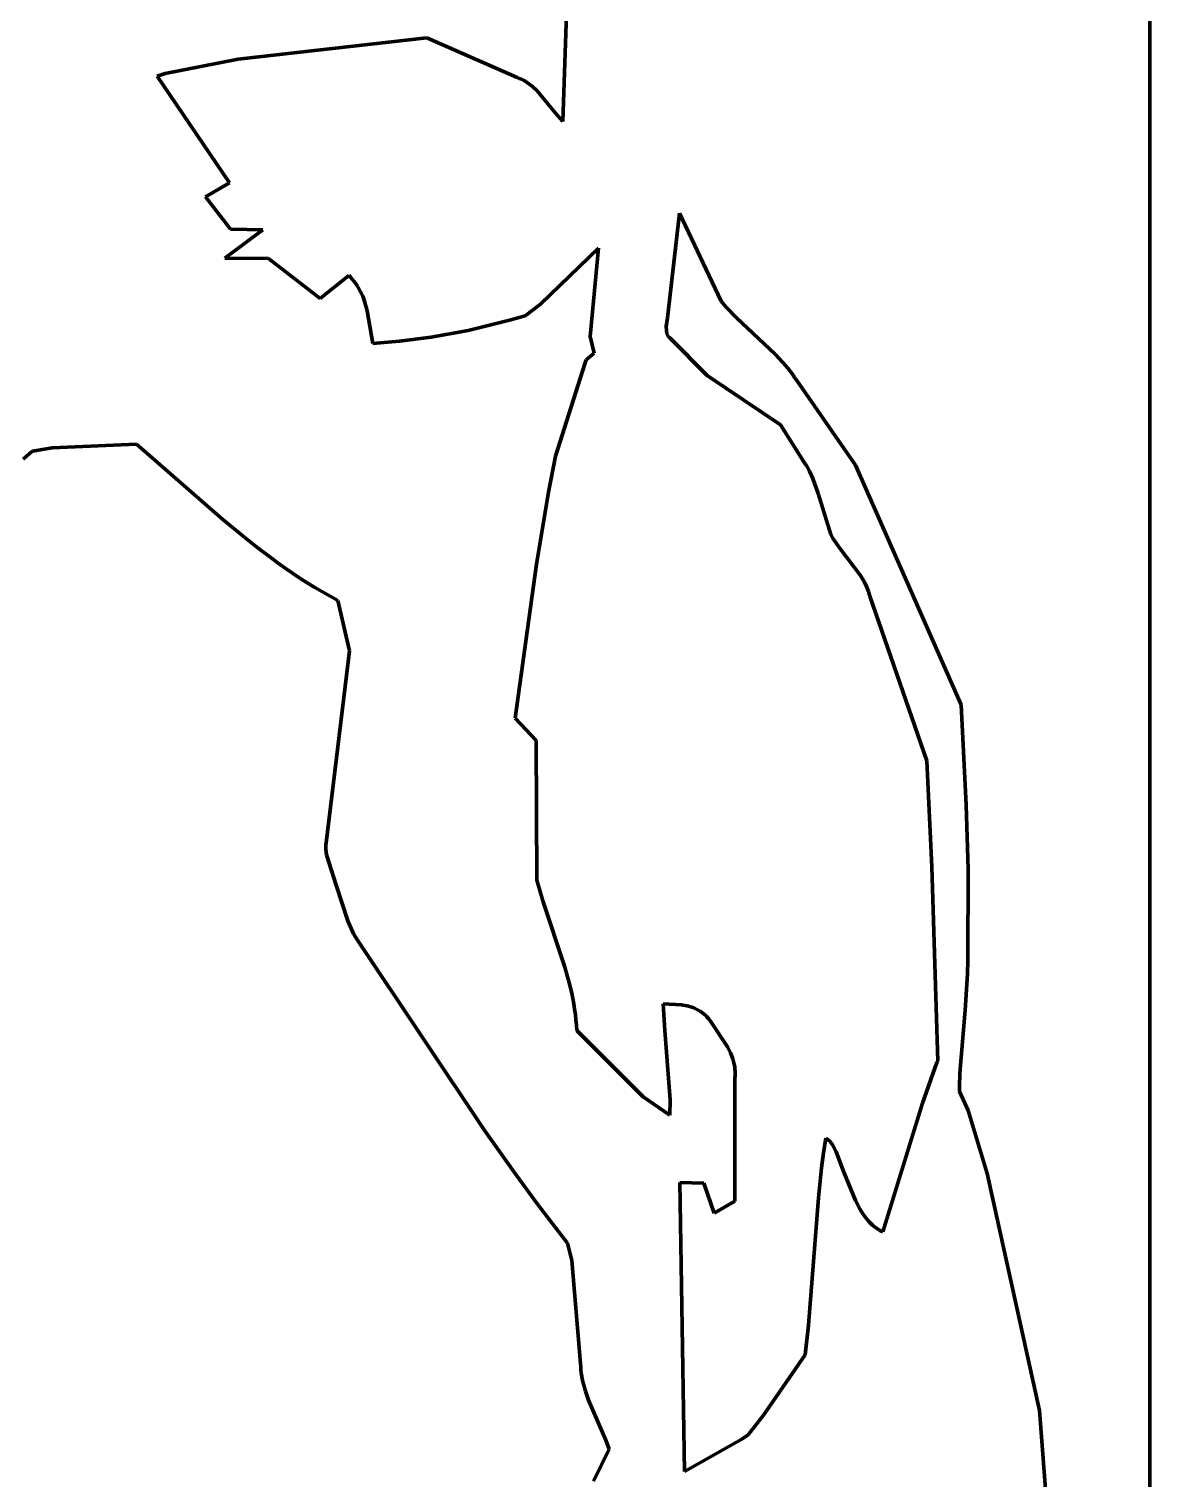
# Model space of a CAD drawing. Header units: millimetres. Extents: x 0 to 10.2, y 0 to 16.2.
# Drawn here: x 6.904 to 10.222, y 8.313 to 12.604 of the extents above; entities that cross this region are included whole.
import ezdxf

# ---------------------------------------------------------------- set-up
doc = ezdxf.new("R2010")
doc.units = ezdxf.units.MM
doc.layers.add('color#000000ff', color=7, linetype='CONTINUOUS', lineweight=100)
doc.layers.add('color#ffffffff', color=7, linetype='CONTINUOUS', lineweight=100)

msp = doc.modelspace()

# ---------------------------------------------------------------- linework, layer by layer
at = {"layer": 'color#000000ff'}
for p, q in [((8.4968, 12.7088), (8.4839, 12.3309)), ((8.0814, 12.578), (7.5231, 12.5153)), ((8.349, 12.4605), (8.0814, 12.578)), ((7.5231, 12.5153), (7.3071, 12.4725)), ((7.3071, 12.4725), (7.2829, 12.4645)), ((7.2829, 12.4645), (7.4973, 12.1486)), ((8.3553, 12.4582), (8.349, 12.4605)), ((8.3615, 12.4556), (8.3553, 12.4582)), ((8.3674, 12.4527), (8.3615, 12.4556)), ((8.3731, 12.4495), (8.3674, 12.4527)), ((8.3838, 12.4425), (8.3731, 12.4495)), ((8.3939, 12.4345), (8.3838, 12.4425)), ((8.408, 12.4212), (8.3939, 12.4345)), ((8.462, 12.355), (8.408, 12.4212)), ((8.4839, 12.3309), (8.462, 12.355)), ((7.4973, 12.1486), (7.4261, 12.108)), ((7.4261, 12.108), (7.5007, 12.0122)), ((8.7935, 11.7499), (8.8292, 12.0593)), ((8.8292, 12.0593), (8.9524, 11.7989)), ((7.5957, 12.0104), (7.4834, 11.9258)), ((7.5007, 12.0122), (7.5957, 12.0104)), ((8.4184, 11.7901), (8.5899, 11.9558)), ((8.5899, 11.9558), (8.5649, 11.6946)), ((7.4834, 11.9258), (7.6132, 11.9251)), ((7.6132, 11.9251), (7.7662, 11.8066)), ((7.7662, 11.8066), (7.8502, 11.8748)), ((7.8502, 11.8748), (7.8557, 11.8694)), ((7.8557, 11.8694), (7.8609, 11.8638)), ((7.8609, 11.8638), (7.8658, 11.858)), ((7.8658, 11.858), (7.8704, 11.852)), ((7.8704, 11.852), (7.8746, 11.8459)), ((7.8746, 11.8459), (7.8786, 11.8396)), ((7.8786, 11.8396), (7.8856, 11.8266)), ((7.8856, 11.8266), (7.8917, 11.8131)), ((7.8917, 11.8131), (7.8969, 11.7992)), ((7.8969, 11.7992), (7.905, 11.7703)), ((7.905, 11.7703), (7.9216, 11.6739)), ((8.3724, 11.7551), (8.4184, 11.7901)), ((8.9524, 11.7989), (8.967, 11.7819)), ((8.967, 11.7819), (8.9981, 11.7497)), ((8.2036, 11.7123), (8.3267, 11.7422)), ((8.3267, 11.7422), (8.3724, 11.7551)), ((8.7901, 11.7234), (8.7935, 11.7499)), ((8.792, 11.7019), (8.7901, 11.7234)), ((8.9981, 11.7497), (9.1125, 11.6418)), ((7.9216, 11.6739), (8.0005, 11.6802)), ((8.0005, 11.6802), (8.0947, 11.6923)), ((8.0947, 11.6923), (8.2036, 11.7123)), ((8.5649, 11.6946), (8.5772, 11.6447)), ((8.7963, 11.6944), (8.792, 11.7019)), ((8.8014, 11.6893), (8.7963, 11.6944)), ((8.9116, 11.5789), (8.8014, 11.6893)), ((8.5772, 11.6447), (8.5527, 11.6256)), ((9.1125, 11.6418), (9.1354, 11.6173)), ((8.5492, 11.613), (8.4624, 11.3399)), ((8.5527, 11.6256), (8.5492, 11.613)), ((9.1354, 11.6173), (9.1499, 11.6002)), ((9.1499, 11.6002), (9.1635, 11.5824)), ((9.128, 11.4328), (8.9116, 11.5789)), ((9.1635, 11.5824), (9.17, 11.5732)), ((9.17, 11.5732), (9.1763, 11.5638)), ((9.1763, 11.5638), (9.3505, 11.3138)), ((9.1979, 11.3235), (9.128, 11.4328)), ((7.2218, 11.3758), (6.9727, 11.3643)), ((7.4775, 11.1527), (7.2218, 11.3758)), ((6.9046, 11.3474), (6.8868, 11.3309)), ((6.9147, 11.3548), (6.9046, 11.3474)), ((6.9727, 11.3643), (6.9147, 11.3548)), ((8.4624, 11.3399), (8.4415, 11.2337)), ((9.2064, 11.31), (9.1979, 11.3235)), ((9.214, 11.296), (9.2064, 11.31)), ((9.2238, 11.2744), (9.214, 11.296)), ((9.3505, 11.3138), (9.6629, 10.604)), ((9.2397, 11.2296), (9.2238, 11.2744)), ((8.4415, 11.2337), (8.4062, 11.02)), ((9.277, 11.108), (9.2397, 11.2296)), ((7.5379, 11.1028), (7.4775, 11.1527)), ((7.5788, 11.0705), (7.5379, 11.1028)), ((9.2847, 11.0952), (9.277, 11.108)), ((9.3064, 11.0646), (9.2847, 11.0952)), ((7.6203, 11.039), (7.5788, 11.0705)), ((7.6414, 11.0237), (7.6203, 11.039)), ((9.3656, 10.9867), (9.3064, 11.0646)), ((7.6626, 11.0086), (7.6414, 11.0237)), ((7.6841, 10.9939), (7.6626, 11.0086)), ((7.7057, 10.9794), (7.6841, 10.9939)), ((8.4062, 11.02), (8.3429, 10.5643)), ((7.7277, 10.9653), (7.7057, 10.9794)), ((7.7498, 10.9516), (7.7277, 10.9653)), ((7.7723, 10.9383), (7.7498, 10.9516)), ((9.3768, 10.9674), (9.3656, 10.9867)), ((9.3833, 10.9539), (9.3768, 10.9674)), ((9.3888, 10.9398), (9.3833, 10.9539)), ((7.795, 10.9253), (7.7723, 10.9383)), ((7.818, 10.9128), (7.795, 10.9253)), ((7.8525, 10.7641), (7.818, 10.9128)), ((9.3911, 10.9326), (9.3888, 10.9398)), ((9.3931, 10.9252), (9.3911, 10.9326)), ((9.5616, 10.4387), (9.3931, 10.9252)), ((7.7831, 10.1951), (7.8525, 10.7641)), ((9.6629, 10.604), (9.678, 10.3072)), ((8.3429, 10.5643), (8.4056, 10.4985)), ((8.4056, 10.4985), (8.4073, 10.0849)), ((9.5767, 10.1245), (9.5616, 10.4387)), ((9.678, 10.3072), (9.6843, 10.1173)), ((7.7824, 10.1772), (7.7827, 10.1906)), ((7.7844, 10.1596), (7.7824, 10.1772)), ((7.7827, 10.1906), (7.7831, 10.1951)), ((7.813, 10.0703), (7.7844, 10.1596)), ((9.594, 9.5496), (9.5767, 10.1245)), ((9.6843, 10.1173), (9.6825, 9.848)), ((7.8474, 9.965), (7.813, 10.0703)), ((8.4073, 10.0849), (8.4254, 10.0241)), ((8.4254, 10.0241), (8.4905, 9.8271)), ((7.8649, 9.9259), (7.8474, 9.965)), ((7.8779, 9.9049), (7.8649, 9.9259)), ((8.2531, 9.3433), (7.8779, 9.9049)), ((9.6825, 9.848), (9.6822, 9.8078)), ((8.4905, 9.8271), (8.5032, 9.7811)), ((9.6822, 9.8078), (9.6748, 9.7007)), ((8.5032, 9.7811), (8.5104, 9.7502)), ((8.5104, 9.7502), (8.5136, 9.7346)), ((8.5136, 9.7346), (8.5165, 9.719)), ((8.5165, 9.719), (8.519, 9.7033)), ((8.519, 9.7033), (8.5212, 9.6875)), ((8.7863, 9.6398), (8.7812, 9.7194)), ((8.7812, 9.7194), (8.835, 9.7163)), ((8.835, 9.7163), (8.8562, 9.7119)), ((8.8562, 9.7119), (8.8714, 9.7069)), ((8.8714, 9.7069), (8.8811, 9.7026)), ((8.8811, 9.7026), (8.8903, 9.6974)), ((9.6748, 9.7007), (9.6589, 9.5136)), ((8.5212, 9.6875), (8.523, 9.6717)), ((8.523, 9.6717), (8.5243, 9.6557)), ((8.8903, 9.6974), (8.899, 9.6914)), ((8.899, 9.6914), (8.907, 9.6845)), ((8.907, 9.6845), (8.9108, 9.6806)), ((8.9108, 9.6806), (8.9144, 9.6764)), ((8.9144, 9.6764), (8.9179, 9.672)), ((8.9179, 9.672), (8.9211, 9.6673)), ((8.9211, 9.6673), (8.9714, 9.5917)), ((8.5243, 9.6557), (8.5253, 9.6397)), ((8.5253, 9.6397), (8.7218, 9.4441)), ((8.8021, 9.4352), (8.7863, 9.6398)), ((8.9714, 9.5917), (8.98, 9.5744)), ((8.98, 9.5744), (8.9869, 9.5565)), ((8.9869, 9.5565), (8.9904, 9.5443)), ((8.9904, 9.5443), (8.9928, 9.5318)), ((8.9928, 9.5318), (8.9936, 9.5254)), ((9.5489, 9.4251), (9.5917, 9.5457)), ((9.5917, 9.5457), (9.594, 9.5496)), ((8.9934, 9.4993), (8.9933, 9.135)), ((8.994, 9.5059), (8.9934, 9.4993)), ((8.9936, 9.5254), (8.994, 9.519)), ((8.994, 9.519), (8.9942, 9.5125)), ((8.9942, 9.5125), (8.994, 9.5059)), ((9.6589, 9.5136), (9.6583, 9.4734)), ((8.7218, 9.4441), (8.8012, 9.3896)), ((9.6583, 9.4734), (9.6585, 9.46)), ((9.6585, 9.46), (9.6839, 9.4034)), ((8.8012, 9.3896), (8.8021, 9.4352)), ((9.4315, 9.0441), (9.5489, 9.4251)), ((9.6839, 9.4034), (9.7403, 9.217)), ((8.3398, 9.2209), (8.2531, 9.3433)), ((9.2561, 9.2776), (9.263, 9.3215)), ((9.263, 9.3215), (9.2694, 9.3167)), ((9.2694, 9.3167), (9.2751, 9.3112)), ((9.2502, 9.2335), (9.2561, 9.2776)), ((9.2751, 9.3112), (9.2824, 9.302)), ((9.2824, 9.302), (9.2934, 9.281)), ((9.2934, 9.281), (9.3164, 9.2208)), ((9.2405, 9.1451), (9.2502, 9.2335)), ((8.4064, 9.1302), (8.3398, 9.2209)), ((8.9019, 9.1884), (8.8307, 9.1906)), ((8.8307, 9.1906), (8.8446, 8.3345)), ((8.9317, 9.0991), (8.9019, 9.1884)), ((9.3164, 9.2208), (9.3507, 9.137)), ((9.7403, 9.217), (9.8954, 8.5153)), ((9.211, 8.7681), (9.2405, 9.1451)), ((8.4517, 9.0704), (8.4064, 9.1302)), ((8.9933, 9.135), (8.9317, 9.0991)), ((9.3507, 9.137), (9.3646, 9.11)), ((9.3646, 9.11), (9.3725, 9.0972)), ((8.4979, 9.0111), (8.4517, 9.0704)), ((9.3725, 9.0972), (9.3811, 9.0852)), ((9.3811, 9.0852), (9.3857, 9.0795)), ((9.3857, 9.0795), (9.3905, 9.0741)), ((9.3905, 9.0741), (9.3956, 9.0689)), ((9.3956, 9.0689), (9.4009, 9.064)), ((9.4009, 9.064), (9.4064, 9.0593)), ((9.4064, 9.0593), (9.4123, 9.055)), ((9.4123, 9.055), (9.4184, 9.051)), ((9.4184, 9.051), (9.4248, 9.0474)), ((9.4248, 9.0474), (9.4315, 9.0441)), ((8.5107, 8.9595), (8.4979, 9.0111)), ((8.5368, 8.6541), (8.5107, 8.9595)), ((9.2014, 8.6798), (9.211, 8.7681)), ((9.078, 8.5018), (9.2014, 8.6798)), ((8.5371, 8.6447), (8.5368, 8.6541)), ((8.5377, 8.6354), (8.5371, 8.6447)), ((8.5387, 8.6261), (8.5377, 8.6354)), ((8.54, 8.617), (8.5387, 8.6261)), ((8.5417, 8.6079), (8.54, 8.617)), ((8.5459, 8.59), (8.5417, 8.6079)), ((8.5511, 8.5724), (8.5459, 8.59)), ((8.5604, 8.5464), (8.5511, 8.5724)), ((8.6118, 8.4271), (8.5604, 8.5464)), ((9.0328, 8.4438), (9.078, 8.5018)), ((9.8954, 8.5153), (9.9314, 8.0419)), ((8.621, 8.401), (8.6118, 8.4271)), ((8.8446, 8.3345), (9.0137, 8.4303)), ((9.0137, 8.4303), (9.0328, 8.4438)), ((8.5752, 8.3063), (8.621, 8.401))]:
    msp.add_line(p, q, dxfattribs=at)
at = {"layer": 'color#ffffffff'}
for p, q in [((10.2222, 16.2083), (10.2222, 0)), ((8.4839, 12.3309), (8.4968, 12.7088)), ((7.5231, 12.5153), (8.0814, 12.578)), ((8.0814, 12.578), (8.349, 12.4605)), ((7.3071, 12.4725), (7.5231, 12.5153)), ((7.2829, 12.4645), (7.3071, 12.4725)), ((7.4973, 12.1486), (7.2829, 12.4645)), ((8.349, 12.4605), (8.3553, 12.4582)), ((8.3553, 12.4582), (8.3615, 12.4556)), ((8.3615, 12.4556), (8.3674, 12.4527)), ((8.3674, 12.4527), (8.3731, 12.4495)), ((8.3731, 12.4495), (8.3838, 12.4425)), ((8.3838, 12.4425), (8.3939, 12.4345)), ((8.3939, 12.4345), (8.408, 12.4212)), ((8.408, 12.4212), (8.462, 12.355)), ((8.462, 12.355), (8.4839, 12.3309)), ((7.4261, 12.108), (7.4973, 12.1486)), ((7.5007, 12.0122), (7.4261, 12.108)), ((8.8292, 12.0593), (8.7935, 11.7499)), ((8.9524, 11.7989), (8.8292, 12.0593)), ((7.4834, 11.9258), (7.5957, 12.0104)), ((7.5957, 12.0104), (7.5007, 12.0122)), ((8.5899, 11.9558), (8.4184, 11.7901)), ((8.5649, 11.6946), (8.5899, 11.9558)), ((7.6132, 11.9251), (7.4834, 11.9258)), ((7.7662, 11.8066), (7.6132, 11.9251)), ((7.8502, 11.8748), (7.7662, 11.8066)), ((7.8557, 11.8694), (7.8502, 11.8748)), ((7.8609, 11.8638), (7.8557, 11.8694)), ((7.8658, 11.858), (7.8609, 11.8638)), ((7.8704, 11.852), (7.8658, 11.858)), ((7.8746, 11.8459), (7.8704, 11.852)), ((7.8786, 11.8396), (7.8746, 11.8459)), ((7.8856, 11.8266), (7.8786, 11.8396)), ((7.8917, 11.8131), (7.8856, 11.8266)), ((7.8969, 11.7992), (7.8917, 11.8131)), ((7.905, 11.7703), (7.8969, 11.7992)), ((7.9216, 11.6739), (7.905, 11.7703)), ((8.4184, 11.7901), (8.3724, 11.7551)), ((8.967, 11.7819), (8.9524, 11.7989)), ((8.9981, 11.7497), (8.967, 11.7819)), ((8.3267, 11.7422), (8.2036, 11.7123)), ((8.3724, 11.7551), (8.3267, 11.7422)), ((8.7935, 11.7499), (8.7901, 11.7234)), ((8.7901, 11.7234), (8.792, 11.7019)), ((9.1125, 11.6418), (8.9981, 11.7497)), ((8.0005, 11.6802), (7.9216, 11.6739)), ((8.0947, 11.6923), (8.0005, 11.6802)), ((8.2036, 11.7123), (8.0947, 11.6923)), ((8.5772, 11.6447), (8.5649, 11.6946)), ((8.792, 11.7019), (8.7963, 11.6944)), ((8.7963, 11.6944), (8.8014, 11.6893)), ((8.8014, 11.6893), (8.9116, 11.5789)), ((8.5527, 11.6256), (8.5772, 11.6447)), ((9.1354, 11.6173), (9.1125, 11.6418)), ((8.4624, 11.3399), (8.5492, 11.613)), ((8.5492, 11.613), (8.5527, 11.6256)), ((9.1499, 11.6002), (9.1354, 11.6173)), ((9.1635, 11.5824), (9.1499, 11.6002)), ((8.9116, 11.5789), (9.128, 11.4328)), ((9.17, 11.5732), (9.1635, 11.5824)), ((9.1763, 11.5638), (9.17, 11.5732)), ((9.3505, 11.3138), (9.1763, 11.5638)), ((9.128, 11.4328), (9.1979, 11.3235)), ((6.9727, 11.3643), (7.2218, 11.3758)), ((7.2218, 11.3758), (7.4775, 11.1527)), ((6.8868, 11.3309), (6.9046, 11.3474)), ((6.9046, 11.3474), (6.9147, 11.3548)), ((6.9147, 11.3548), (6.9727, 11.3643)), ((8.4415, 11.2337), (8.4624, 11.3399)), ((9.1979, 11.3235), (9.2064, 11.31)), ((9.2064, 11.31), (9.214, 11.296)), ((9.214, 11.296), (9.2238, 11.2744)), ((9.6629, 10.604), (9.3505, 11.3138)), ((9.2238, 11.2744), (9.2397, 11.2296)), ((8.4062, 11.02), (8.4415, 11.2337)), ((9.2397, 11.2296), (9.277, 11.108)), ((7.4775, 11.1527), (7.5379, 11.1028)), ((7.5379, 11.1028), (7.5788, 11.0705)), ((9.277, 11.108), (9.2847, 11.0952)), ((9.2847, 11.0952), (9.3064, 11.0646)), ((7.5788, 11.0705), (7.6203, 11.039)), ((7.6203, 11.039), (7.6414, 11.0237)), ((9.3064, 11.0646), (9.3656, 10.9867)), ((7.6414, 11.0237), (7.6626, 11.0086)), ((7.6626, 11.0086), (7.6841, 10.9939)), ((7.6841, 10.9939), (7.7057, 10.9794)), ((8.3429, 10.5643), (8.4062, 11.02)), ((7.7057, 10.9794), (7.7277, 10.9653)), ((7.7277, 10.9653), (7.7498, 10.9516)), ((7.7498, 10.9516), (7.7723, 10.9383)), ((9.3656, 10.9867), (9.3768, 10.9674)), ((9.3768, 10.9674), (9.3833, 10.9539)), ((9.3833, 10.9539), (9.3888, 10.9398)), ((7.7723, 10.9383), (7.795, 10.9253)), ((7.795, 10.9253), (7.818, 10.9128)), ((7.818, 10.9128), (7.8525, 10.7641)), ((9.3888, 10.9398), (9.3911, 10.9326)), ((9.3911, 10.9326), (9.3931, 10.9252)), ((9.3931, 10.9252), (9.5616, 10.4387)), ((7.8525, 10.7641), (7.7831, 10.1951)), ((9.678, 10.3072), (9.6629, 10.604)), ((8.4056, 10.4985), (8.3429, 10.5643)), ((8.4073, 10.0849), (8.4056, 10.4985)), ((9.5616, 10.4387), (9.5767, 10.1245)), ((9.6843, 10.1173), (9.678, 10.3072)), ((7.7827, 10.1906), (7.7824, 10.1772)), ((7.7824, 10.1772), (7.7844, 10.1596)), ((7.7831, 10.1951), (7.7827, 10.1906)), ((7.7844, 10.1596), (7.813, 10.0703)), ((9.5767, 10.1245), (9.594, 9.5496)), ((9.6825, 9.848), (9.6843, 10.1173)), ((7.813, 10.0703), (7.8474, 9.965)), ((8.4254, 10.0241), (8.4073, 10.0849)), ((8.4905, 9.8271), (8.4254, 10.0241)), ((7.8474, 9.965), (7.8649, 9.9259)), ((7.8649, 9.9259), (7.8779, 9.9049)), ((7.8779, 9.9049), (8.2531, 9.3433)), ((9.6822, 9.8078), (9.6825, 9.848)), ((8.5032, 9.7811), (8.4905, 9.8271)), ((9.6748, 9.7007), (9.6822, 9.8078)), ((8.5104, 9.7502), (8.5032, 9.7811)), ((8.5136, 9.7346), (8.5104, 9.7502)), ((8.5165, 9.719), (8.5136, 9.7346)), ((8.519, 9.7033), (8.5165, 9.719)), ((8.5212, 9.6875), (8.519, 9.7033)), ((8.835, 9.7163), (8.7812, 9.7194)), ((8.7812, 9.7194), (8.7863, 9.6398)), ((8.8562, 9.7119), (8.835, 9.7163)), ((8.8714, 9.7069), (8.8562, 9.7119)), ((8.8811, 9.7026), (8.8714, 9.7069)), ((8.8903, 9.6974), (8.8811, 9.7026)), ((9.6589, 9.5136), (9.6748, 9.7007)), ((8.523, 9.6717), (8.5212, 9.6875)), ((8.5243, 9.6557), (8.523, 9.6717)), ((8.899, 9.6914), (8.8903, 9.6974)), ((8.907, 9.6845), (8.899, 9.6914)), ((8.9108, 9.6806), (8.907, 9.6845)), ((8.9144, 9.6764), (8.9108, 9.6806)), ((8.9179, 9.672), (8.9144, 9.6764)), ((8.9211, 9.6673), (8.9179, 9.672)), ((8.9714, 9.5917), (8.9211, 9.6673)), ((8.5253, 9.6397), (8.5243, 9.6557)), ((8.7218, 9.4441), (8.5253, 9.6397)), ((8.7863, 9.6398), (8.8021, 9.4352)), ((8.98, 9.5744), (8.9714, 9.5917)), ((8.9869, 9.5565), (8.98, 9.5744)), ((8.9904, 9.5443), (8.9869, 9.5565)), ((8.9928, 9.5318), (8.9904, 9.5443)), ((8.9936, 9.5254), (8.9928, 9.5318)), ((9.5917, 9.5457), (9.5489, 9.4251)), ((9.594, 9.5496), (9.5917, 9.5457)), ((8.9933, 9.135), (8.9934, 9.4993)), ((8.9934, 9.4993), (8.994, 9.5059)), ((8.994, 9.519), (8.9936, 9.5254)), ((8.9942, 9.5125), (8.994, 9.519)), ((8.994, 9.5059), (8.9942, 9.5125)), ((9.6583, 9.4734), (9.6589, 9.5136)), ((8.8012, 9.3896), (8.7218, 9.4441)), ((9.6585, 9.46), (9.6583, 9.4734)), ((9.6839, 9.4034), (9.6585, 9.46)), ((8.8021, 9.4352), (8.8012, 9.3896)), ((9.5489, 9.4251), (9.4315, 9.0441)), ((9.7403, 9.217), (9.6839, 9.4034)), ((8.2531, 9.3433), (8.3398, 9.2209)), ((9.263, 9.3215), (9.2561, 9.2776)), ((9.2694, 9.3167), (9.263, 9.3215)), ((9.2751, 9.3112), (9.2694, 9.3167)), ((9.2561, 9.2776), (9.2502, 9.2335)), ((9.2824, 9.302), (9.2751, 9.3112)), ((9.2934, 9.281), (9.2824, 9.302)), ((9.3164, 9.2208), (9.2934, 9.281)), ((9.2502, 9.2335), (9.2405, 9.1451)), ((8.3398, 9.2209), (8.4064, 9.1302)), ((8.8446, 8.3345), (8.8307, 9.1906)), ((8.8307, 9.1906), (8.9019, 9.1884)), ((8.9019, 9.1884), (8.9317, 9.0991)), ((9.3507, 9.137), (9.3164, 9.2208)), ((9.8954, 8.5153), (9.7403, 9.217)), ((9.2405, 9.1451), (9.211, 8.7681)), ((8.4064, 9.1302), (8.4517, 9.0704)), ((8.9317, 9.0991), (8.9933, 9.135)), ((9.3646, 9.11), (9.3507, 9.137)), ((9.3725, 9.0972), (9.3646, 9.11)), ((8.4517, 9.0704), (8.4979, 9.0111)), ((9.3811, 9.0852), (9.3725, 9.0972)), ((9.3857, 9.0795), (9.3811, 9.0852)), ((9.3905, 9.0741), (9.3857, 9.0795)), ((9.3956, 9.0689), (9.3905, 9.0741)), ((9.4009, 9.064), (9.3956, 9.0689)), ((9.4064, 9.0593), (9.4009, 9.064)), ((9.4123, 9.055), (9.4064, 9.0593)), ((9.4184, 9.051), (9.4123, 9.055)), ((9.4248, 9.0474), (9.4184, 9.051)), ((9.4315, 9.0441), (9.4248, 9.0474)), ((8.4979, 9.0111), (8.5107, 8.9595)), ((8.5107, 8.9595), (8.5368, 8.6541)), ((9.211, 8.7681), (9.2014, 8.6798)), ((9.2014, 8.6798), (9.078, 8.5018)), ((8.5368, 8.6541), (8.5371, 8.6447)), ((8.5371, 8.6447), (8.5377, 8.6354)), ((8.5377, 8.6354), (8.5387, 8.6261)), ((8.5387, 8.6261), (8.54, 8.617)), ((8.54, 8.617), (8.5417, 8.6079)), ((8.5417, 8.6079), (8.5459, 8.59)), ((8.5459, 8.59), (8.5511, 8.5724)), ((8.5511, 8.5724), (8.5604, 8.5464)), ((8.5604, 8.5464), (8.6118, 8.4271)), ((9.078, 8.5018), (9.0328, 8.4438)), ((9.9314, 8.0419), (9.8954, 8.5153)), ((8.6118, 8.4271), (8.621, 8.401)), ((9.0137, 8.4303), (8.8446, 8.3345)), ((9.0328, 8.4438), (9.0137, 8.4303)), ((8.621, 8.401), (8.5752, 8.3063))]:
    msp.add_line(p, q, dxfattribs=at)

doc.saveas('drawing.dxf')
